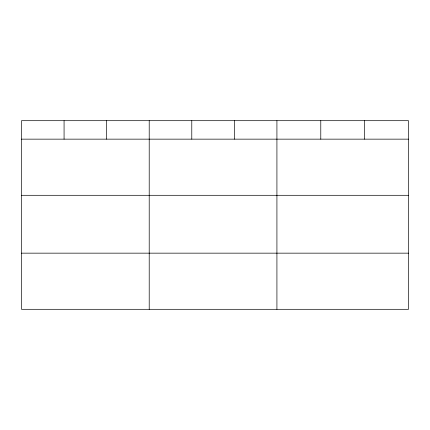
<?xml version="1.0" encoding="UTF-8"?>
<svg xmlns="http://www.w3.org/2000/svg" width="430" height="430" viewBox="0 0 430 430"><rect width="100%" height="100%" fill="white"/><g stroke="black" fill="none" stroke-linecap="round" stroke-linejoin="round"><path stroke-width="0.64" d="M408.5 195.301L408.5 120.69L21.5 120.69L21.5 309.31L408.5 309.31L408.5 195.301L21.5 195.301M21.5 139.148L408.5 139.148M21.5 253.157L408.5 253.157M364.64 120.69L364.64 139.148M320.78 120.69L320.78 139.148M276.92 120.69L276.92 309.31M234.35 120.69L234.35 139.148M191.78 120.69L191.78 139.148M149.21 120.69L149.21 309.31M106.64 120.69L106.64 139.148M64.07 120.69L64.07 139.148"/></g></svg>
